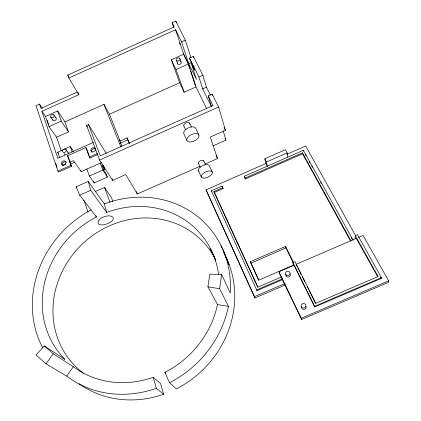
<?xml version="1.0" encoding="UTF-8"?>
<svg xmlns="http://www.w3.org/2000/svg" width="421" height="421" viewBox="0 0 421 421"><rect width="100%" height="100%" fill="white"/><g stroke="black" fill="none" stroke-linecap="round" stroke-linejoin="round"><path stroke-width="0.63" d="M355.187 238.849L355.287 235.571L357.403 234.655L381.431 277.66L381.326 278.434L314.692 306.977L294.011 265.256L278.939 271.766L279.312 273.271L301.573 319.539L388.42 282.38L388.672 280.86L363.086 235.418L358.434 237.428M228.429 306.372L217.483 304.562L207.916 286.848L209.8 274.176L221.651 274.466L219.63 288.701L228.429 306.372A103.387 94.015 -43.4 0 1 169.484 382.721L176.283 388.872A99.666 91.373 -44.3 0 0 224.719 254.621M95.925 215.831L96.43 216.978A92.452 84.037 -43.4 0 0 64.876 359.345L44.337 345.973L36.038 354.935L46.01 363.807L66.66 376.1L73.375 366.744A92.452 84.037 -43.4 0 0 153.218 377.3L160.58 383.605L163.627 394.272A99.666 91.373 -44.3 0 1 79.016 383.736M46.01 363.807L53.293 353.808L73.375 366.744M96.43 216.978L79.732 195.197L76.08 186.798L88.236 181.393L104.308 203.906A103.387 94.015 -43.4 0 1 230.24 292.984L221.651 274.466M79.732 195.197L90.689 190.334L106.713 212.437A92.452 84.037 -43.4 0 1 218.599 274.418M173.768 27.675L172.11 22.718L175.789 21.05L185.329 40.19L190.934 57.709M93.373 142.414L57.851 158.296L41.932 111.339L78.822 94.699L68.87 78.022L67.776 75.096L174.183 26.918L172.11 22.718M68.87 78.022L175.573 29.738L181.577 41.884L188.74 63.703L196.47 79.458L191.15 62.971L194.476 70.139L193.307 66.497L190.355 60.519L189.555 58.04L193.371 56.325L202.811 75.264L206.458 87.179L210.484 95.288M42.437 108.339L39.485 104.113L36.006 105.687L57.94 171.094L58.661 172.026L71.554 166.274L68.234 156.744L67.544 155.786L85.889 147.582L86.537 148.566M181.577 41.884L185.329 40.19M77.148 92.104L40.953 108.439L39.485 104.113M45.521 116.422L57.656 110.96L64.955 121.885L68.512 131.873L56.572 137.23L48.994 126.616L45.521 116.422L41.932 111.339M183.693 54.172L188.466 63.903L196.033 86.91L184.156 92.225L179.656 82.726L171.342 59.74L183.693 54.172L175.573 29.738M188.74 63.703L191.134 62.624M48.994 126.616L61.24 121.111L68.512 131.873M184.156 92.225L175.994 69.512L188.466 63.903M64.955 121.885L103.971 104.345L109.434 114.228L120.101 141.019L127.042 137.925L127.795 139.319M193.002 67.155L194.081 66.671M109.434 114.228L179.656 82.726M200.149 166.211L137.33 193.976L125.716 174.573L112.649 180.372L99.566 160.069L86.631 125.49L88.536 124.637L106.313 153.486M211.526 106.855L202.675 88.873L198.928 77.006L202.811 75.264M59.54 157.586L57.693 152.16L70.223 146.555L73.459 151.202M202.675 88.873L206.458 87.179M211.621 106.829L208.237 95.856L212.195 94.094L218.631 107.013L225.445 130.321L210.3 137.041L217.494 158.543L204.932 164.095M63.055 165.316L65.944 164.027M69.986 162.222L73.449 160.675L81.253 171.605L101.945 162.39M70.533 164.085L74.585 162.274M57.94 171.094L70.865 165.327L71.554 166.274M85.889 147.582L89.368 157.075L97.561 153.418M120.032 143.361L128.047 139.783L129.51 143.393M89.368 157.075L90.01 158.043L97.604 154.654M99.566 160.069L218.631 107.013M89.368 176.02L102.813 170.037L107.402 177.062L94.204 182.925L89.368 176.02L86.873 169.1M103.55 169.863L104.734 169.337L103.182 165.185M95.157 191.629L104.545 187.466L111.46 197.638L112.812 201.27M212.921 145.908L225.93 140.146L223.156 130.847M264.825 158.791L266.472 161.985L267.456 166.716L265.83 163.548L264.825 158.791L285.433 149.713L287.143 152.886L287.78 157.128M266.472 161.985L287.143 152.886M285.354 284.891L254.947 297.989L206.022 189.866L265.83 163.548M286.775 154.328L305.672 146.013L355.382 235.281M211.679 191.634L211.342 190.766L222.046 186.056L223.109 188.555L214.257 192.444L257.81 287.254M245.354 178.967L245.101 178.062L302.473 152.839L302.578 153.807L245.354 178.967L244.238 176.299L303.383 150.281L353.135 240.275M214.257 192.444L213.931 191.571L222.804 187.671M258.726 280.318L250.3 261.715L285.596 246.411L293.474 262.283M250.8 263.183L285.912 247.964L285.596 246.411M293.505 265.672L292.9 262.53L295 261.625L315.745 303.288L378.1 276.56L355.287 235.571M293.448 265.151L258.815 280.112L250.3 261.715M281.66 276.892L257.852 287.164L213.931 191.571M282.359 278.86L256.715 289.922L256.957 290.601L282.528 279.57M254.947 297.989L254.458 296.673L285.028 283.501M314.692 306.977L314.603 306.293L381.431 277.66M301.573 319.539L301.315 318.244L388.672 280.86M207.916 286.848L219.63 288.701M66.66 376.1A103.387 94.015 -43.4 0 0 156.333 388.346L163.627 394.272M53.293 353.808L44.337 345.973M217.483 304.562A92.452 84.037 -43.4 0 1 164.89 372.301L165.816 373.164M76.08 186.798L76.864 187.829M57.693 152.16L58.445 153.181M65.997 149.518L68.055 152.397M50.809 117.196L52.914 120.227M53.941 114.917L56.014 117.959M104.734 169.337L101.887 164.927L103.987 170.531L106.26 174.031L107.402 177.062M86.631 125.49L87.321 126.605M67.776 75.096L68.776 76.769M120.101 141.019L119.222 139.462L121.874 146.124M380.689 277.292L381.326 278.434M377.69 276.76L356.319 238.339L296.11 264.351L297.268 266.682M305.388 154.696L306.02 155.844M309.188 161.569L309.819 162.716M311.719 166.153L312.35 167.3M320.581 182.193L321.212 183.34M351.277 237.765L351.914 238.912M302.473 152.839L351.114 241.149M302.578 153.807L350.535 240.928M297.847 267.845L301.041 274.255M302.488 277.171L304.809 281.833M307.13 286.496L308.577 289.411M309.161 290.574L315.54 303.399M285.912 247.964L293.174 262.599M292.9 262.53L314.603 306.293M224.046 127.479L225.445 130.321M189.555 58.04L198.928 77.006M208.237 95.856L213.021 105.534L100.261 155.812L88.536 124.637M244.238 176.299L245.101 178.062M225.067 138.383L225.93 140.146M183.303 53.756L188.155 63.65M220.893 245.685L223.609 251.237L228.998 264.677L226.156 257.305L223.756 252.389M196.033 86.91L206.674 108.765M278.939 271.766L301.315 318.244M215.431 259.336L210.137 248.453L213.715 255.536L215.762 260.715M171.342 59.74L175.994 69.512M216.126 155.659L217.494 158.543M198.944 135.13A6.604 3.51 -25.2 0 0 188.845 136.241A6.604 3.51 -25.2 0 0 190.918 141.977A6.604 3.51 -25.2 0 0 198.944 135.13L195.812 128.447A6.568 3.547 -25.3 0 0 188.545 127.763A6.568 3.547 -25.3 0 0 183.819 133.783L186.882 140.488M222.604 187.477L223.109 188.555M189.718 123.179L191.518 127.037M212.305 172.136A6.005 2.905 -24.7 0 0 203.201 173.373A6.005 2.905 -24.7 0 0 204.911 178.115A6.005 2.905 -24.7 0 0 212.305 172.136L209.384 165.863A5.973 2.936 -24.8 0 0 202.169 165.842A5.973 2.936 -24.8 0 0 198.928 171.315M203.764 160.864L205.595 164.821M183.788 125.821L185.566 129.684M211.342 190.766L256.957 290.601M198.359 163.259L200.17 167.216M198.459 170.689L201.322 176.983M206.022 189.866L254.458 296.673M164.89 372.301L169.484 382.721M127.042 137.925L129.242 143.35M103.971 104.345L120.932 147.092M136.372 191.55L137.33 193.976M111.981 178.609L112.649 180.372M77.959 92.409L78.822 94.699M100.24 163.148L102.813 170.037M104.545 187.466L110.034 202.322M86.752 149.16L89.141 155.675M89.578 156.859L90.01 158.043M93.541 181.098L94.204 182.925M80.832 170.426L81.253 171.605M57.656 110.96L61.24 121.111M70.223 146.555L72.133 151.96M176.315 60.24L177.536 63.703M83.879 200.091L88.057 212.068M222.046 186.056L222.351 186.94M67.544 155.786L70.865 165.327M179.888 58.635L181.083 62.108M56.572 137.23L61.208 150.702M47.12 120.043L48.573 124.311M55.651 163.053L57.056 167.242M179.478 42.81L180.088 44.642M188.361 64.266L189.776 68.57M190.587 71.028L195.449 85.784M175.789 21.05L176.399 22.913M193.371 56.325L193.76 57.566M212.195 94.094L212.558 95.314M104.308 203.906L106.713 212.437M153.218 377.3L156.333 388.346M88.236 181.393L90.689 190.334M294.011 265.256L294.247 266.498M303.383 150.281L303.488 151.26M198.986 163.79A2.958 1.479 -24.9 0 1 200.185 160.838A2.958 1.479 -24.9 0 1 203.806 161.264M55.34 117.512A1.926 1.526 -33 0 1 56.182 119.285A1.926 1.526 -33 0 1 54.188 120.743A1.926 1.526 -33 0 1 52.651 119.475M62.429 165.39A2.431 1.994 -35 0 1 63.182 162.359A2.431 1.994 -35 0 1 66.339 162.506M184.056 126.205A3.247 1.784 -25.4 0 1 186.508 122.664A3.247 1.784 -25.4 0 1 189.634 124.19M91.836 152.26A2.431 2.005 -32 0 1 92.541 149.25A2.431 2.005 -32 0 1 95.741 149.376M180.509 61.519A1.947 1.547 -21.6 0 1 180.967 63.46A1.947 1.547 -21.6 0 1 178.683 64.492A1.947 1.547 -21.6 0 1 177.436 62.903M67.744 152.107A1.984 1.616 -34.2 0 1 68.107 154.102M65.166 155.044A1.984 1.616 -34.2 0 1 64.634 153.497M83.458 373.243A89.126 81.679 -44.3 0 1 85.342 241.291A89.126 81.679 -44.3 0 1 214.863 258.289M42.579 347.557A103.387 94.015 -43.4 0 1 91.231 209.826M305.935 306.22A2.384 2.258 8.1 0 1 303.883 309.409A2.384 2.258 8.1 0 1 301.541 306.341M289.98 273.687A2.31 2.163 -2.4 0 1 288.553 277.039A2.31 2.163 -2.4 0 1 285.806 274.534M98.946 220.257L98.803 220.467A7.994 3.91 -26.2 0 0 102.224 224.93L102.666 224.893A8.02 3.868 -21.9 0 0 107.955 223.425L108.423 223.219A8.02 3.805 -17.7 0 0 112.433 220.404L112.66 220.136A7.988 3.71 -13.6 0 0 109.602 215.91L109.15 215.873A8.02 3.8 -17.7 0 0 103.698 216.873L103.213 217.068A8.02 3.868 -21.9 0 0 99.03 220.141L98.946 220.257M63.15 165.153A2.437 1.994 -35 0 0 65.886 162.017A2.437 1.994 -35 0 0 62.008 161.843A2.437 1.994 -35 0 0 63.15 165.153M92.667 151.976A2.437 2.01 -32 0 0 95.372 148.85A2.437 2.01 -32 0 0 91.441 148.697A2.437 2.01 -32 0 0 92.667 151.976M51.941 117.717A1.937 1.531 -33 0 0 54.13 115.265A1.937 1.531 -33 0 0 51.057 115.191A1.937 1.531 -33 0 0 51.941 117.717M63.955 152.455A2 1.626 -34.2 0 0 66.202 149.892A2 1.626 -34.2 0 0 63.018 149.765A2 1.626 -34.2 0 0 63.955 152.455M177.32 60.998A1.963 1.552 -21.7 0 0 180.004 59.024A1.963 1.552 -21.7 0 0 176.988 58.298A1.963 1.552 -21.7 0 0 177.32 60.998M301.704 307.219A2.394 2.273 7.7 0 0 305.788 306.588A2.394 2.273 7.7 0 0 303.12 303.541A2.394 2.273 7.7 0 0 301.704 307.219M286.238 275.071A2.326 2.173 -2.6 0 0 290.032 273.792A2.326 2.173 -2.6 0 0 286.975 271.366A2.326 2.173 -2.6 0 0 286.238 275.071"/></g></svg>
